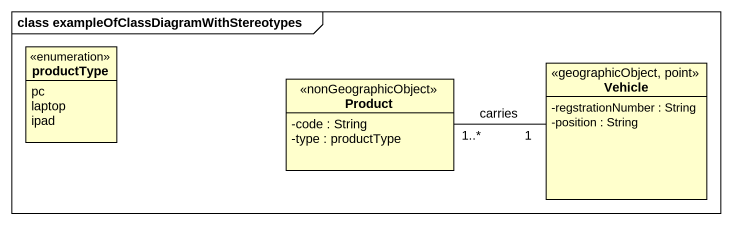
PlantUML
@startuml
mainframe class exampleOfClassDiagramWithStereotypes
hide circle
hide empty members
skinparam classAttributeIconSize 0
enum productType {
  pc
  laptop
  ipad
}
class Vehicle <<geographicObject, point>> {
  -regstrationNumber : String
  -position : String
}
class Product <<nonGeographicObject>> {
  -code : String
  -type : productType
}
Product "1..*" -right- "1" Vehicle : carries
@enduml
